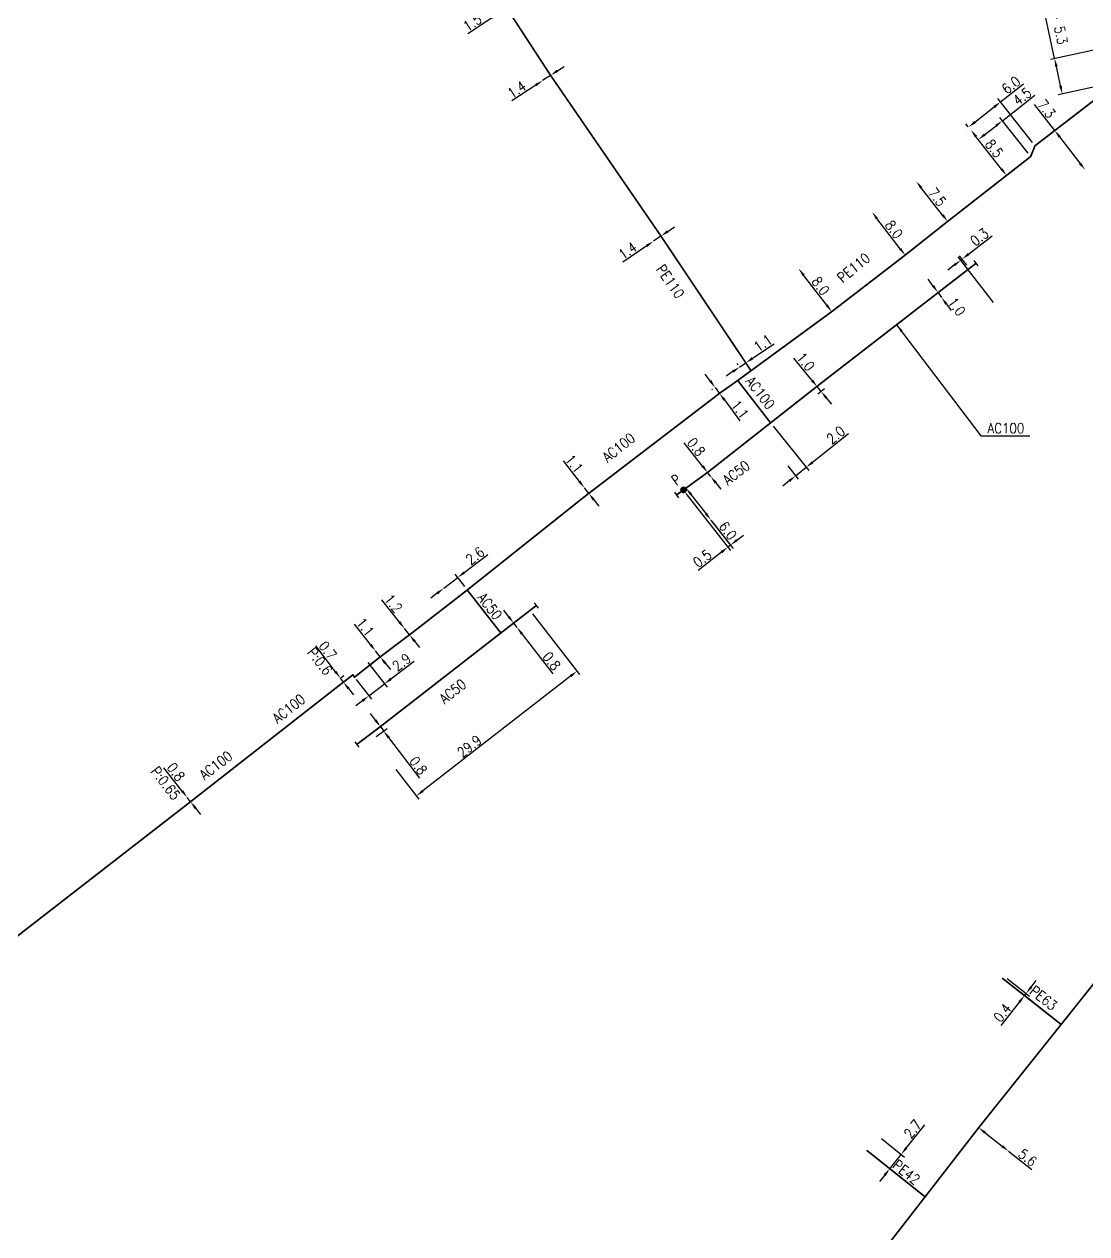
# Model space of a CAD drawing. Header units: millimetres. Extents: x 107995 to 109002, y 120994 to 122000.
# Drawn here: x 108486 to 108642.6, y 121426.2 to 121604.5 of the extents above; entities that cross this region are included whole.
import ezdxf
from ezdxf.enums import TextEntityAlignment as Align

# ---------------------------------------------------------------- set-up
doc = ezdxf.new("R2010")
doc.units = ezdxf.units.MM
doc.header["$PDMODE"] = 34
doc.linetypes.add('L_25_AP', pattern=[2000, 1000, 1000])
doc.linetypes.add('L_25_PE', pattern=[2000, 1000, 1000])
doc.layers.get('0').update_dxf_attribs({"linetype": 'CONTINUOUS'})
doc.layers.get('DEFPOINTS').update_dxf_attribs({"linetype": 'CONTINUOUS'})
for name, color, linetype in [('L_150', 1, 'CONTINUOUS'), ('L_300', 7, 'CONTINUOUS'), ('L_340', 7, 'CONTINUOUS')]:
    doc.layers.add(name, color=color, linetype=linetype)
doc.styles.add('G_ROMANS', font='ROMANS.SHX', dxfattribs={"width": 0.75})
doc.styles.get("Standard").update_dxf_attribs({"font": 'romans.shx', "width": 0.85})
doc.dimstyles.get("Standard").update_dxf_attribs({"dimtxt": 1.5, "dimasz": 1.2, "dimexe": 0.625, "dimexo": 0.625, "dimgap": 0.25, "dimtad": 1, "dimdec": 1, "dimzin": 0, "dimdsep": 46, "dimtxsty": 'Standard', "dimcen": -0.5, "dimadec": 0, "dimazin": 0, "dimtfac": 1, "dimtdec": 1, "dimtmove": 0, "dimatfit": 3, "dimfxl": 0, "dimtolj": 1, "dimtzin": 0, "dimarcsym": 0})

# ---------------------------------------------------------------- blocks, each defined once
blk = doc.blocks.new('*D221')
at = {"layer": 'DEFPOINTS', "color": 0, "linetype": 'Continuous', "transparency": 16777216}
for p in [(108637.87, 121588.81), (108642.34, 121583.03), (108642.34, 121583.03)]:
    blk.add_point(p, dxfattribs=at)
at = {"layer": 'L_150', "color": 0, "linetype": 'Continuous', "lineweight": -2, "transparency": 16777216}
for p, q in [((108637.87, 121588.81), (108634.91, 121592.65)), ((108641.6, 121583.98), (108638.61, 121587.86))]:
    blk.add_line(p, q, dxfattribs=at)
at = {"layer": 'L_150', "color": 0, "linetype": 'Continuous', "transparency": 16777216}
for points in [[(108638.77, 121587.98), (108638.45, 121587.74), (108637.87, 121588.81)], [(108641.76, 121584.1), (108641.44, 121583.86), (108642.34, 121583.03)]]:
    blk.add_solid(points, dxfattribs=at)
at = {"layer": 'L_150', "color": 0, "linetype": 'Continuous', "transparency": 16777216, "insert": (108636.67, 121592), "char_height": 1.5, "attachment_point": 5, "rotation": 307.6696}
blk.add_mtext('\\A1;7.3', dxfattribs=at)
blk = doc.blocks.new('*D222')
at = {"layer": 'DEFPOINTS', "color": 0, "linetype": 'Continuous', "transparency": 16777216}
for p in [(108625.52, 121588.88), (108625.52, 121588.88), (108630.78, 121582.2)]:
    blk.add_point(p, dxfattribs=at)
at = {"layer": 'L_150', "color": 0, "linetype": 'Continuous', "lineweight": -2, "transparency": 16777216}
for p, q in [((108625.03, 121588.49), (108625.03, 121588.49)), ((108630.04, 121583.14), (108626.27, 121587.94)), ((108630.29, 121581.81), (108630.29, 121581.81))]:
    blk.add_line(p, q, dxfattribs=at)
at = {"layer": 'L_150', "color": 0, "linetype": 'Continuous', "transparency": 16777216}
for points in [[(108626.42, 121588.06), (108626.11, 121587.81), (108625.52, 121588.88)], [(108630.19, 121583.26), (108629.88, 121583.02), (108630.78, 121582.2)]]:
    blk.add_solid(points, dxfattribs=at)
at = {"layer": 'L_150', "color": 0, "linetype": 'Continuous', "transparency": 16777216, "insert": (108628.94, 121586.16), "char_height": 1.5, "attachment_point": 5, "rotation": 308.1651}
blk.add_mtext('\\A1;8.5', dxfattribs=at)
blk = doc.blocks.new('*D223')
at = {"layer": 'DEFPOINTS', "color": 0, "linetype": 'Continuous', "transparency": 16777216}
for p in [(108617.46, 121581.32), (108617.46, 121581.32), (108622.1, 121575.42)]:
    blk.add_point(p, dxfattribs=at)
at = {"layer": 'L_150', "color": 0, "linetype": 'Continuous', "lineweight": -2, "transparency": 16777216}
blk.add_line((108621.36, 121576.36), (108618.21, 121580.37), dxfattribs=at)
at = {"layer": 'L_150', "color": 0, "linetype": 'Continuous', "transparency": 16777216}
for points in [[(108618.36, 121580.5), (108618.05, 121580.25), (108617.46, 121581.32)], [(108621.51, 121576.49), (108621.2, 121576.24), (108622.1, 121575.42)]]:
    blk.add_solid(points, dxfattribs=at)
at = {"layer": 'L_150', "color": 0, "linetype": 'Continuous', "transparency": 16777216, "insert": (108620.57, 121578.99), "char_height": 1.5, "attachment_point": 5, "rotation": 308.1651}
blk.add_mtext('\\A1;7.5', dxfattribs=at)
blk = doc.blocks.new('*D224')
at = {"layer": 'DEFPOINTS', "color": 0, "linetype": 'Continuous', "transparency": 16777216}
for p in [(108610.95, 121576.79), (108610.95, 121576.79), (108615.83, 121570.45)]:
    blk.add_point(p, dxfattribs=at)
at = {"layer": 'L_150', "color": 0, "linetype": 'Continuous', "lineweight": -2, "transparency": 16777216}
blk.add_line((108615.1, 121571.4), (108611.68, 121575.84), dxfattribs=at)
at = {"layer": 'L_150', "color": 0, "linetype": 'Continuous', "transparency": 16777216}
for points in [[(108611.84, 121575.96), (108611.52, 121575.72), (108610.95, 121576.79)], [(108615.26, 121571.52), (108614.94, 121571.28), (108615.83, 121570.45)]]:
    blk.add_solid(points, dxfattribs=at)
at = {"layer": 'L_150', "color": 0, "linetype": 'Continuous', "transparency": 16777216, "insert": (108614.18, 121574.23), "char_height": 1.5, "attachment_point": 5, "rotation": 307.6105}
blk.add_mtext('\\A1;8.0', dxfattribs=at)
blk = doc.blocks.new('*D225')
at = {"layer": 'DEFPOINTS', "color": 0, "linetype": 'Continuous', "transparency": 16777216}
for p in [(108600.13, 121568.46), (108600.13, 121568.46), (108605.01, 121562.12)]:
    blk.add_point(p, dxfattribs=at)
at = {"layer": 'L_150', "color": 0, "linetype": 'Continuous', "lineweight": -2, "transparency": 16777216}
blk.add_line((108604.28, 121563.07), (108600.86, 121567.5), dxfattribs=at)
at = {"layer": 'L_150', "color": 0, "linetype": 'Continuous', "transparency": 16777216}
for points in [[(108601.02, 121567.63), (108600.71, 121567.38), (108600.13, 121568.46)], [(108604.44, 121563.19), (108604.12, 121562.95), (108605.01, 121562.12)]]:
    blk.add_solid(points, dxfattribs=at)
at = {"layer": 'L_150', "color": 0, "linetype": 'Continuous', "transparency": 16777216, "insert": (108603.37, 121565.9), "char_height": 1.5, "attachment_point": 5, "rotation": 307.6105}
blk.add_mtext('\\A1;8.0', dxfattribs=at)
blk = doc.blocks.new('*D226')
at = {"layer": 'DEFPOINTS', "color": 0, "linetype": 'Continuous', "transparency": 16777216}
for p in [(108591.43, 121553.96), (108591.57, 121553.76), (108592.48, 121554.38)]:
    blk.add_point(p, dxfattribs=at)
at = {"layer": 'L_150', "color": 0, "linetype": 'Continuous', "lineweight": -2, "transparency": 16777216}
for p, q in [((108593.34, 121555.25), (108596.51, 121557.39)), ((108592.13, 121554.89), (108592, 121555.09)), ((108590.44, 121553.29), (108589.45, 121552.62)), ((108591.22, 121554.28), (108591.09, 121554.48)), ((108591.43, 121553.96), (108592.35, 121554.58))]:
    blk.add_line(p, q, dxfattribs=at)
at = {"layer": 'L_150', "color": 0, "linetype": 'Continuous', "transparency": 16777216}
for points in [[(108593.23, 121555.41), (108593.45, 121555.08), (108592.35, 121554.58)], [(108590.33, 121553.46), (108590.55, 121553.12), (108591.43, 121553.96)]]:
    blk.add_solid(points, dxfattribs=at)
at = {"layer": 'L_150', "color": 0, "linetype": 'Continuous', "transparency": 16777216, "insert": (108594.87, 121557.48), "char_height": 1.5, "attachment_point": 5, "rotation": 33.9995}
blk.add_mtext('\\A1;1.1', dxfattribs=at)
blk = doc.blocks.new('*D227')
at = {"layer": 'DEFPOINTS', "color": 0, "linetype": 'Continuous', "transparency": 16777216}
for p in [(108579.85, 121573.25), (108578.73, 121572.49), (108578.73, 121572.49)]:
    blk.add_point(p, dxfattribs=at)
at = {"layer": 'L_150', "color": 0, "linetype": 'Continuous', "lineweight": -2, "transparency": 16777216}
for p, q in [((108580.84, 121573.93), (108581.83, 121574.61)), ((108579.85, 121573.25), (108578.73, 121572.49)), ((108577.75, 121571.81), (108574.24, 121569.41))]:
    blk.add_line(p, q, dxfattribs=at)
at = {"layer": 'L_150', "color": 0, "linetype": 'Continuous', "transparency": 16777216}
for points in [[(108580.72, 121574.1), (108580.95, 121573.77), (108579.85, 121573.25)], [(108577.63, 121571.98), (108577.86, 121571.65), (108578.73, 121572.49)]]:
    blk.add_solid(points, dxfattribs=at)
at = {"layer": 'L_150', "color": 0, "linetype": 'Continuous', "transparency": 16777216, "insert": (108574.93, 121571.09), "char_height": 1.5, "attachment_point": 5, "rotation": 34.4442}
blk.add_mtext('\\A1;1.4', dxfattribs=at)
blk = doc.blocks.new('*D228')
at = {"layer": 'DEFPOINTS', "color": 0, "linetype": 'Continuous', "transparency": 16777216}
for p in [(108562.41, 121596.17), (108562.41, 121596.17), (108563.58, 121596.94)]:
    blk.add_point(p, dxfattribs=at)
at = {"layer": 'L_150', "color": 0, "linetype": 'Continuous', "lineweight": -2, "transparency": 16777216}
for p, q in [((108564.58, 121597.6), (108565.58, 121598.27)), ((108563.58, 121596.94), (108562.41, 121596.17)), ((108561.41, 121595.51), (108557.86, 121593.17))]:
    blk.add_line(p, q, dxfattribs=at)
at = {"layer": 'L_150', "color": 0, "linetype": 'Continuous', "transparency": 16777216}
for points in [[(108564.47, 121597.77), (108564.69, 121597.44), (108563.58, 121596.94)], [(108561.3, 121595.68), (108561.52, 121595.34), (108562.41, 121596.17)]]:
    blk.add_solid(points, dxfattribs=at)
at = {"layer": 'L_150', "color": 0, "linetype": 'Continuous', "transparency": 16777216, "insert": (108558.58, 121594.84), "char_height": 1.5, "attachment_point": 5, "rotation": 33.4557}
blk.add_mtext('\\A1;1.4', dxfattribs=at)
blk = doc.blocks.new('*D229')
at = {"layer": 'DEFPOINTS', "color": 0, "linetype": 'Continuous', "transparency": 16777216}
for p in [(108557.09, 121606.89), (108555.84, 121606.06), (108555.84, 121606.06)]:
    blk.add_point(p, dxfattribs=at)
at = {"layer": 'L_150', "color": 0, "linetype": 'Continuous', "lineweight": -2, "transparency": 16777216}
for p, q in [((108557.09, 121606.89), (108555.84, 121606.06)), ((108558.08, 121607.56), (108559.08, 121608.23)), ((108554.85, 121605.39), (108551.38, 121603.04))]:
    blk.add_line(p, q, dxfattribs=at)
at = {"layer": 'L_150', "color": 0, "linetype": 'Continuous', "transparency": 16777216}
for points in [[(108557.97, 121607.73), (108558.2, 121607.4), (108557.09, 121606.89)], [(108554.74, 121605.55), (108554.96, 121605.22), (108555.84, 121606.06)]]:
    blk.add_solid(points, dxfattribs=at)
at = {"layer": 'L_150', "color": 0, "linetype": 'Continuous', "transparency": 16777216, "insert": (108552.06, 121604.71), "char_height": 1.5, "attachment_point": 5, "rotation": 33.9682}
blk.add_mtext('\\A1;1.5', dxfattribs=at)
blk = doc.blocks.new('*D233')
at = {"layer": 'DEFPOINTS', "color": 0, "linetype": 'Continuous', "transparency": 16777216}
for p in [(108626.63, 121587.48), (108634.32, 121584.97), (108630.79, 121582.18)]:
    blk.add_point(p, dxfattribs=at)
at = {"layer": 'L_150', "color": 0, "linetype": 'Continuous', "lineweight": -2, "transparency": 16777216}
for p, q in [((108630.16, 121590.26), (108634.94, 121594.01)), ((108633.94, 121585.46), (108629.78, 121590.75)), ((108627.57, 121588.22), (108629.22, 121589.52))]:
    blk.add_line(p, q, dxfattribs=at)
at = {"layer": 'L_150', "color": 0, "linetype": 'Continuous', "transparency": 16777216}
for points in [[(108629.1, 121589.67), (108629.34, 121589.36), (108630.16, 121590.26)], [(108627.45, 121588.38), (108627.69, 121588.06), (108626.63, 121587.48)]]:
    blk.add_solid(points, dxfattribs=at)
at = {"layer": 'L_150', "color": 0, "linetype": 'Continuous', "transparency": 16777216, "insert": (108633.08, 121593.82), "char_height": 1.5, "attachment_point": 5, "rotation": 38.1651}
blk.add_mtext('\\A1;4.5', dxfattribs=at)
blk = doc.blocks.new('*D234')
at = {"layer": 'DEFPOINTS', "color": 0, "linetype": 'Continuous', "transparency": 16777216}
for p in [(108629.9, 121593.03), (108625.52, 121588.88), (108634.97, 121586.57)]:
    blk.add_point(p, dxfattribs=at)
at = {"layer": 'L_150', "color": 0, "linetype": 'Continuous', "lineweight": -2, "transparency": 16777216}
for p, q in [((108629.9, 121593.03), (108633.29, 121595.69)), ((108634.58, 121587.06), (108629.51, 121593.52)), ((108626.12, 121590.06), (108628.95, 121592.28)), ((108625.14, 121589.37), (108624.79, 121589.81))]:
    blk.add_line(p, q, dxfattribs=at)
at = {"layer": 'L_150', "color": 0, "linetype": 'Continuous', "transparency": 16777216}
for points in [[(108628.83, 121592.44), (108629.08, 121592.13), (108629.9, 121593.03)], [(108626, 121590.22), (108626.25, 121589.9), (108625.18, 121589.32)]]:
    blk.add_solid(points, dxfattribs=at)
at = {"layer": 'L_150', "color": 0, "linetype": 'Continuous', "transparency": 16777216, "insert": (108631.44, 121595.52), "char_height": 1.5, "attachment_point": 5, "rotation": 38.1651}
blk.add_mtext('\\A1;6.0', dxfattribs=at)
blk = doc.blocks.new('*D237')
at = {"layer": 'DEFPOINTS', "color": 0, "linetype": 'Continuous', "transparency": 16777216}
for p in [(108650.27, 121602.11), (108637.86, 121599.42), (108646.22, 121595.78)]:
    blk.add_point(p, dxfattribs=at)
at = {"layer": 'L_150', "color": 0, "linetype": 'Continuous', "lineweight": -2, "transparency": 16777216}
for p, q in [((108637.86, 121599.42), (108635.72, 121609.27)), ((108649.66, 121601.98), (108637.25, 121599.28)), ((108638.74, 121595.38), (108638.12, 121598.24)), ((108645.61, 121595.65), (108638.38, 121594.08))]:
    blk.add_line(p, q, dxfattribs=at)
at = {"layer": 'L_150', "color": 0, "linetype": 'Continuous', "transparency": 16777216}
for points in [[(108638.31, 121598.29), (108637.92, 121598.2), (108637.86, 121599.42)], [(108638.93, 121595.42), (108638.54, 121595.34), (108638.99, 121594.21)]]:
    blk.add_solid(points, dxfattribs=at)
at = {"layer": 'L_150', "color": 0, "linetype": 'Continuous', "transparency": 16777216, "insert": (108638.03, 121605.22), "char_height": 1.5, "attachment_point": 5, "rotation": 282.2577}
blk.add_mtext('\\A1;+/- 5.3', dxfattribs=at)
blk = doc.blocks.new('*D690')
at = {"layer": 'DEFPOINTS', "color": 0, "linetype": 'Continuous', "transparency": 16777216}
for p in [(108510.03, 121490.53), (108510.03, 121490.53), (108510.52, 121489.9)]:
    blk.add_point(p, dxfattribs=at)
at = {"layer": 'L_150', "color": 0, "linetype": 'Continuous', "lineweight": -2, "transparency": 16777216}
for p, q in [((108509.29, 121491.48), (108506.61, 121494.92)), ((108510.52, 121489.9), (108510.03, 121490.53)), ((108511.26, 121488.95), (108512, 121488.01))]:
    blk.add_line(p, q, dxfattribs=at)
at = {"layer": 'L_150', "color": 0, "linetype": 'Continuous', "transparency": 16777216}
for points in [[(108509.45, 121491.6), (108509.14, 121491.35), (108510.03, 121490.53)], [(108511.42, 121489.08), (108511.1, 121488.83), (108510.52, 121489.9)]]:
    blk.add_solid(points, dxfattribs=at)
at = {"layer": 'L_150', "color": 0, "linetype": 'Continuous', "transparency": 16777216, "insert": (108508.37, 121494.29), "char_height": 1.5, "attachment_point": 5, "rotation": 307.9554}
blk.add_mtext('\\A1;0.8', dxfattribs=at)
blk = doc.blocks.new('*D691')
at = {"layer": 'DEFPOINTS', "color": 0, "linetype": 'Continuous', "transparency": 16777216}
for p in [(108532.18, 121507.77), (108532.62, 121508.11), (108532.62, 121507.19)]:
    blk.add_point(p, dxfattribs=at)
at = {"layer": 'L_150', "color": 0, "linetype": 'Continuous', "lineweight": -2, "transparency": 16777216}
for p, q in [((108531.89, 121509.06), (108528.98, 121512.85)), ((108533.06, 121507.53), (108532.62, 121508.11)), ((108532.67, 121508.15), (108533.11, 121508.49)), ((108533.12, 121507.57), (108533.56, 121507.91)), ((108533.79, 121506.58), (108534.52, 121505.63))]:
    blk.add_line(p, q, dxfattribs=at)
at = {"layer": 'L_150', "color": 0, "linetype": 'Continuous', "transparency": 16777216}
for points in [[(108532.04, 121509.18), (108531.73, 121508.94), (108532.62, 121508.11)], [(108533.95, 121506.7), (108533.63, 121506.46), (108533.06, 121507.53)]]:
    blk.add_solid(points, dxfattribs=at)
at = {"layer": 'L_150', "color": 0, "linetype": 'Continuous', "transparency": 16777216, "insert": (108530.74, 121512.2), "char_height": 1.5, "attachment_point": 5, "rotation": 307.494}
blk.add_mtext('\\A1;0.7', dxfattribs=at)
blk = doc.blocks.new('*D692')
at = {"layer": 'DEFPOINTS', "color": 0, "linetype": 'Continuous', "transparency": 16777216}
for p in [(108537.79, 121512.12), (108537.79, 121512.12), (108538.48, 121511.25)]:
    blk.add_point(p, dxfattribs=at)
at = {"layer": 'L_150', "color": 0, "linetype": 'Continuous', "lineweight": -2, "transparency": 16777216}
for p, q in [((108537.05, 121513.06), (108534.67, 121516.06)), ((108538.48, 121511.25), (108537.79, 121512.12)), ((108539.22, 121510.31), (108539.97, 121509.37))]:
    blk.add_line(p, q, dxfattribs=at)
at = {"layer": 'L_150', "color": 0, "linetype": 'Continuous', "transparency": 16777216}
for points in [[(108537.21, 121513.18), (108536.89, 121512.93), (108537.79, 121512.12)], [(108539.38, 121510.44), (108539.06, 121510.19), (108538.48, 121511.25)]]:
    blk.add_solid(points, dxfattribs=at)
at = {"layer": 'L_150', "color": 0, "linetype": 'Continuous', "transparency": 16777216, "insert": (108536.27, 121515.65), "char_height": 1.5, "attachment_point": 5, "rotation": 308.3569}
blk.add_mtext('\\A1;1.1', dxfattribs=at)
blk = doc.blocks.new('*D693')
at = {"layer": 'DEFPOINTS', "color": 0, "linetype": 'Continuous', "transparency": 16777216}
for p in [(108542.05, 121515.43), (108542.05, 121515.43), (108542.79, 121514.49)]:
    blk.add_point(p, dxfattribs=at)
at = {"layer": 'L_150', "color": 0, "linetype": 'Continuous', "lineweight": -2, "transparency": 16777216}
for p, q in [((108541.3, 121516.38), (108538.71, 121519.66)), ((108542.79, 121514.49), (108542.05, 121515.43)), ((108543.53, 121513.55), (108544.28, 121512.61))]:
    blk.add_line(p, q, dxfattribs=at)
at = {"layer": 'L_150', "color": 0, "linetype": 'Continuous', "transparency": 16777216}
for points in [[(108541.46, 121516.5), (108541.14, 121516.25), (108542.05, 121515.43)], [(108543.69, 121513.67), (108543.38, 121513.43), (108542.79, 121514.49)]]:
    blk.add_solid(points, dxfattribs=at)
at = {"layer": 'L_150', "color": 0, "linetype": 'Continuous', "transparency": 16777216, "insert": (108540.42, 121519.11), "char_height": 1.5, "attachment_point": 5, "rotation": 308.2856}
blk.add_mtext('\\A1;1.2', dxfattribs=at)
blk = doc.blocks.new('*D694')
at = {"layer": 'DEFPOINTS', "color": 0, "linetype": 'Continuous', "transparency": 16777216}
for p in [(108547.83, 121521.35), (108547.83, 121521.35), (108551.3, 121521.1)]:
    blk.add_point(p, dxfattribs=at)
at = {"layer": 'L_150', "color": 0, "linetype": 'Continuous', "lineweight": -2, "transparency": 16777216}
for p, q in [((108550.84, 121523.67), (108554.31, 121526.33)), ((108547.83, 121521.35), (108549.89, 121522.93)), ((108550.92, 121521.6), (108549.51, 121523.43)), ((108546.88, 121520.62), (108545.93, 121519.89))]:
    blk.add_line(p, q, dxfattribs=at)
at = {"layer": 'L_150', "color": 0, "linetype": 'Continuous', "transparency": 16777216}
for points in [[(108550.72, 121523.82), (108550.96, 121523.51), (108549.89, 121522.93)], [(108546.76, 121520.78), (108547, 121520.46), (108547.83, 121521.35)]]:
    blk.add_solid(points, dxfattribs=at)
at = {"layer": 'L_150', "color": 0, "linetype": 'Continuous', "transparency": 16777216, "insert": (108552.44, 121526.16), "char_height": 1.5, "attachment_point": 5, "rotation": 37.5412}
blk.add_mtext('\\A1;2.6', dxfattribs=at)
blk = doc.blocks.new('*D695')
at = {"layer": 'DEFPOINTS', "color": 0, "linetype": 'Continuous', "transparency": 16777216}
for p in [(108558.14, 121516.23), (108558.63, 121515.6), (108558.63, 121515.6)]:
    blk.add_point(p, dxfattribs=at)
at = {"layer": 'L_150', "color": 0, "linetype": 'Continuous', "lineweight": -2, "transparency": 16777216}
for p, q in [((108557.4, 121517.18), (108556.67, 121518.13)), ((108558.14, 121516.23), (108558.63, 121515.6)), ((108559.36, 121514.65), (108563.9, 121508.76))]:
    blk.add_line(p, q, dxfattribs=at)
at = {"layer": 'L_150', "color": 0, "linetype": 'Continuous', "transparency": 16777216}
for points in [[(108557.56, 121517.31), (108557.25, 121517.06), (108558.14, 121516.23)], [(108559.52, 121514.77), (108559.2, 121514.53), (108558.63, 121515.6)]]:
    blk.add_solid(points, dxfattribs=at)
at = {"layer": 'L_150', "color": 0, "linetype": 'Continuous', "transparency": 16777216, "insert": (108563.73, 121510.63), "char_height": 1.5, "attachment_point": 5, "rotation": 307.6582}
blk.add_mtext('\\A1;0.8', dxfattribs=at)
blk = doc.blocks.new('L_340_07')
at = {"color": 0, "linetype": 'Continuous', "const_width": 0.25, "flags": 128}
blk.add_lwpolyline([(0, 0), (1.25, 0)], dxfattribs=at)
at = {"color": 0, "linetype": 'Continuous', "flags": 128}
blk.add_lwpolyline([(1.25, -0.5), (1.25, 0.5)], dxfattribs=at)
at = {"color": 0, "linetype": 'Continuous', "style": 'G_ROMANS', "width": 0.75, "flags": 3}
for tag, p in [('DEF_LEG', (0.72, -3.47)), ('DEF_COUP', (0.72, -5.97)), ('DEF_TYPE', (0.72, -8.47))]:
    blk.add_attdef(tag, text='', height=1.2, dxfattribs=at).set_placement(p, align=Align.MIDDLE)
blk = doc.blocks.new('*D697')
at = {"layer": 'DEFPOINTS', "color": 0, "linetype": 'Continuous', "transparency": 16777216}
for p in [(108536.29, 121510.93), (108534.56, 121508.42), (108539.1, 121507.27)]:
    blk.add_point(p, dxfattribs=at)
at = {"layer": 'L_150', "color": 0, "linetype": 'Continuous', "lineweight": -2, "transparency": 16777216}
for p, q in [((108536.67, 121510.43), (108539.48, 121506.77)), ((108540.05, 121508), (108543.47, 121510.62)), ((108534.94, 121507.92), (108537.18, 121505.01)), ((108536.8, 121505.5), (108539.1, 121507.27)), ((108535.85, 121504.77), (108534.9, 121504.04))]:
    blk.add_line(p, q, dxfattribs=at)
at = {"layer": 'L_150', "color": 0, "linetype": 'Continuous', "transparency": 16777216}
for points in [[(108539.93, 121508.16), (108540.18, 121507.84), (108539.1, 121507.27)], [(108535.73, 121504.93), (108535.97, 121504.61), (108536.8, 121505.5)]]:
    blk.add_solid(points, dxfattribs=at)
at = {"layer": 'L_150', "color": 0, "linetype": 'Continuous', "transparency": 16777216, "insert": (108541.63, 121510.47), "char_height": 1.5, "attachment_point": 5, "rotation": 37.494}
blk.add_mtext('\\A1;2.9', dxfattribs=at)
blk = doc.blocks.new('*D698')
at = {"layer": 'DEFPOINTS', "color": 0, "linetype": 'Continuous', "transparency": 16777216}
for p in [(108538.5, 121500.97), (108538.98, 121500.33), (108537.39, 121499.12)]:
    blk.add_point(p, dxfattribs=at)
at = {"layer": 'L_150', "color": 0, "linetype": 'Continuous', "lineweight": -2, "transparency": 16777216}
for p, q in [((108537.77, 121501.93), (108537.05, 121502.88)), ((108537.88, 121499.5), (108539.48, 121500.71)), ((108538.5, 121500.97), (108538.98, 121500.33)), ((108539.7, 121499.37), (108544.26, 121493.36))]:
    blk.add_line(p, q, dxfattribs=at)
at = {"layer": 'L_150', "color": 0, "linetype": 'Continuous', "transparency": 16777216}
for points in [[(108537.93, 121502.05), (108537.61, 121501.81), (108538.5, 121500.97)], [(108539.86, 121499.5), (108539.55, 121499.25), (108538.98, 121500.33)]]:
    blk.add_solid(points, dxfattribs=at)
at = {"layer": 'L_150', "color": 0, "linetype": 'Continuous', "transparency": 16777216, "insert": (108544.1, 121495.23), "char_height": 1.5, "attachment_point": 5, "rotation": 307.1198}
blk.add_mtext('\\A1;0.8', dxfattribs=at)
blk = doc.blocks.new('*D699')
at = {"layer": 'DEFPOINTS', "color": 0, "linetype": 'Continuous', "transparency": 16777216}
for p in [(108587.82, 121550.96), (108587.95, 121551.06), (108588.61, 121550.18)]:
    blk.add_point(p, dxfattribs=at)
at = {"layer": 'L_150', "color": 0, "linetype": 'Continuous', "lineweight": -2, "transparency": 16777216}
for p, q in [((108587.1, 121551.93), (108586.38, 121552.89)), ((108587.45, 121550.69), (108587.32, 121550.59)), ((108587.82, 121550.96), (108588.47, 121550.08)), ((108588.11, 121549.81), (108587.97, 121549.71)), ((108589.19, 121549.12), (108591.48, 121546.05))]:
    blk.add_line(p, q, dxfattribs=at)
at = {"layer": 'L_150', "color": 0, "linetype": 'Continuous', "transparency": 16777216}
for points in [[(108587.26, 121552.05), (108586.94, 121551.81), (108587.82, 121550.96)], [(108589.35, 121549.24), (108589.03, 121549), (108588.47, 121550.08)]]:
    blk.add_solid(points, dxfattribs=at)
at = {"layer": 'L_150', "color": 0, "linetype": 'Continuous', "transparency": 16777216, "insert": (108591.49, 121547.7), "char_height": 1.5, "attachment_point": 5, "rotation": 306.6945}
blk.add_mtext('\\A1;1.1', dxfattribs=at)
blk = doc.blocks.new('*D700')
at = {"layer": 'DEFPOINTS', "color": 0, "linetype": 'Continuous', "transparency": 16777216}
for p in [(108568.56, 121536.17), (108568.56, 121536.17), (108569.21, 121535.34)]:
    blk.add_point(p, dxfattribs=at)
at = {"layer": 'L_150', "color": 0, "linetype": 'Continuous', "lineweight": -2, "transparency": 16777216}
for p, q in [((108567.82, 121537.11), (108565.46, 121540.12)), ((108569.21, 121535.34), (108568.56, 121536.17)), ((108569.95, 121534.4), (108570.69, 121533.45))]:
    blk.add_line(p, q, dxfattribs=at)
at = {"layer": 'L_150', "color": 0, "linetype": 'Continuous', "transparency": 16777216}
for points in [[(108567.98, 121537.24), (108567.66, 121536.99), (108568.56, 121536.17)], [(108570.11, 121534.52), (108569.79, 121534.28), (108569.21, 121535.34)]]:
    blk.add_solid(points, dxfattribs=at)
at = {"layer": 'L_150', "color": 0, "linetype": 'Continuous', "transparency": 16777216, "insert": (108567.06, 121539.71), "char_height": 1.5, "attachment_point": 5, "rotation": 308.0935}
blk.add_mtext('\\A1;1.1', dxfattribs=at)
blk = doc.blocks.new('*D701')
at = {"layer": 'DEFPOINTS', "color": 0, "linetype": 'Continuous', "transparency": 16777216}
for p in [(108596, 121545.73), (108598.14, 121539.87), (108599.69, 121537.93)]:
    blk.add_point(p, dxfattribs=at)
at = {"layer": 'L_150', "color": 0, "linetype": 'Continuous', "lineweight": -2, "transparency": 16777216}
for p, q in [((108596.4, 121545.24), (108601.64, 121538.69)), ((108602.19, 121539.93), (108607.47, 121544.16)), ((108598.53, 121539.38), (108600.08, 121537.44)), ((108599.69, 121537.93), (108601.25, 121539.18)), ((108598.76, 121537.18), (108597.82, 121536.42))]:
    blk.add_line(p, q, dxfattribs=at)
at = {"layer": 'L_150', "color": 0, "linetype": 'Continuous', "transparency": 16777216}
for points in [[(108602.06, 121540.08), (108602.31, 121539.77), (108601.25, 121539.18)], [(108598.63, 121537.33), (108598.88, 121537.02), (108599.69, 121537.93)]]:
    blk.add_solid(points, dxfattribs=at)
at = {"layer": 'L_150', "color": 0, "linetype": 'Continuous', "transparency": 16777216, "insert": (108605.61, 121543.95), "char_height": 1.5, "attachment_point": 5, "rotation": 38.7144}
blk.add_mtext('\\A1;2.0', dxfattribs=at)
blk = doc.blocks.new('*D702')
at = {"layer": 'DEFPOINTS', "color": 0, "linetype": 'Continuous', "transparency": 16777216}
for p in [(108603.84, 121551.89), (108603.45, 121550.35), (108604.44, 121551.15)]:
    blk.add_point(p, dxfattribs=at)
at = {"layer": 'L_150', "color": 0, "linetype": 'Continuous', "lineweight": -2, "transparency": 16777216}
for p, q in [((108602.09, 121552.01), (108599.45, 121555.26)), ((108603.36, 121551.49), (108602.37, 121550.69)), ((108603.45, 121550.35), (108602.85, 121551.08)), ((108603.96, 121550.76), (108602.97, 121549.95)), ((108604.21, 121549.42), (108604.97, 121548.49))]:
    blk.add_line(p, q, dxfattribs=at)
at = {"layer": 'L_150', "color": 0, "linetype": 'Continuous', "transparency": 16777216}
for points in [[(108602.25, 121552.14), (108601.94, 121551.88), (108602.85, 121551.08)], [(108604.37, 121549.54), (108604.06, 121549.29), (108603.45, 121550.35)]]:
    blk.add_solid(points, dxfattribs=at)
at = {"layer": 'L_150', "color": 0, "linetype": 'Continuous', "transparency": 16777216, "insert": (108601.17, 121554.73), "char_height": 1.5, "attachment_point": 5, "rotation": 309.2228}
blk.add_mtext('\\A1;1.0', dxfattribs=at)
blk = doc.blocks.new('*D703')
at = {"layer": 'DEFPOINTS', "color": 0, "linetype": 'Continuous', "transparency": 16777216}
for p in [(108624.01, 121569.69), (108625.31, 121568.5), (108629.21, 121562.97)]:
    blk.add_point(p, dxfattribs=at)
at = {"layer": 'L_340', "color": 0, "linetype": 'Continuous', "lineweight": -2, "transparency": 16777216}
for p, q in [((108625.19, 121570.61), (108628.65, 121573.29)), ((108628.83, 121563.46), (108623.62, 121570.18)), ((108624.93, 121568.99), (108623.86, 121570.37)), ((108624.01, 121569.69), (108624.24, 121569.87)), ((108623.06, 121568.96), (108622.11, 121568.22))]:
    blk.add_line(p, q, dxfattribs=at)
at = {"layer": 'L_340', "color": 0, "linetype": 'Continuous', "transparency": 16777216}
for points in [[(108622.93, 121569.11), (108623.18, 121568.8), (108624.01, 121569.69)], [(108625.07, 121570.77), (108625.31, 121570.45), (108624.24, 121569.87)]]:
    blk.add_solid(points, dxfattribs=at)
at = {"layer": 'L_340', "color": 0, "linetype": 'Continuous', "transparency": 16777216, "insert": (108626.78, 121573.11), "char_height": 1.5, "attachment_point": 5, "rotation": 37.7507}
blk.add_mtext('\\A1;0.3', dxfattribs=at)
blk = doc.blocks.new('*D704')
at = {"layer": 'DEFPOINTS', "color": 0, "linetype": 'Continuous', "transparency": 16777216}
for p in [(108586.72, 121538.43), (108587.18, 121537.84), (108587.18, 121537.84)]:
    blk.add_point(p, dxfattribs=at)
at = {"layer": 'L_150', "color": 0, "linetype": 'Continuous', "lineweight": -2, "transparency": 16777216}
for p, q in [((108585.98, 121539.37), (108583.28, 121542.8)), ((108587.18, 121537.84), (108586.72, 121538.43)), ((108587.93, 121536.89), (108588.67, 121535.95))]:
    blk.add_line(p, q, dxfattribs=at)
at = {"layer": 'L_150', "color": 0, "linetype": 'Continuous', "transparency": 16777216}
for points in [[(108586.14, 121539.49), (108585.82, 121539.24), (108586.72, 121538.43)], [(108588.08, 121537.02), (108587.77, 121536.77), (108587.18, 121537.84)]]:
    blk.add_solid(points, dxfattribs=at)
at = {"layer": 'L_150', "color": 0, "linetype": 'Continuous', "transparency": 16777216, "insert": (108585.04, 121542.18), "char_height": 1.5, "attachment_point": 5, "rotation": 308.1863}
blk.add_mtext('\\A1;0.8', dxfattribs=at)
blk = doc.blocks.new('*D705')
at = {"layer": 'DEFPOINTS', "color": 0, "linetype": 'Continuous', "transparency": 16777216}
for p in [(108583.14, 121535.83), (108587.22, 121531.4), (108590.1, 121527.72)]:
    blk.add_point(p, dxfattribs=at)
at = {"layer": 'L_300', "color": 0, "linetype": 'Continuous', "lineweight": -2, "transparency": 16777216}
for p, q in [((108583.52, 121535.34), (108590.08, 121526.92)), ((108587.61, 121530.91), (108590.48, 121527.22)), ((108591.04, 121528.46), (108591.99, 121529.19)), ((108588.75, 121526.67), (108585.31, 121523.99)), ((108590.1, 121527.72), (108589.7, 121527.41))]:
    blk.add_line(p, q, dxfattribs=at)
at = {"layer": 'L_300', "color": 0, "linetype": 'Continuous', "transparency": 16777216}
for points in [[(108590.92, 121528.61), (108591.16, 121528.3), (108590.1, 121527.72)], [(108588.63, 121526.83), (108588.88, 121526.51), (108589.7, 121527.41)]]:
    blk.add_solid(points, dxfattribs=at)
at = {"layer": 'L_300', "color": 0, "linetype": 'Continuous', "transparency": 16777216, "insert": (108585.94, 121525.75), "char_height": 1.5, "attachment_point": 5, "rotation": 37.9266}
blk.add_mtext('\\A1;0.5', dxfattribs=at)
blk = doc.blocks.new('*D706')
at = {"layer": 'DEFPOINTS', "color": 0, "linetype": 'Continuous', "transparency": 16777216}
for p in [(108583.14, 121535.83), (108587.22, 121531.4), (108587.22, 121531.4)]:
    blk.add_point(p, dxfattribs=at)
at = {"layer": 'L_300', "color": 0, "linetype": 'Continuous', "lineweight": -2, "transparency": 16777216}
for p, q in [((108583.63, 121536.21), (108584.03, 121536.52)), ((108584.27, 121535.19), (108586.49, 121532.35)), ((108587.22, 121531.4), (108589.87, 121528))]:
    blk.add_line(p, q, dxfattribs=at)
at = {"layer": 'L_300', "color": 0, "linetype": 'Continuous', "transparency": 16777216}
for points in [[(108584.43, 121535.31), (108584.11, 121535.07), (108583.53, 121536.14)], [(108586.64, 121532.47), (108586.33, 121532.23), (108587.22, 121531.4)]]:
    blk.add_solid(points, dxfattribs=at)
at = {"layer": 'L_300', "color": 0, "linetype": 'Continuous', "transparency": 16777216, "insert": (108589.71, 121529.84), "char_height": 1.5, "attachment_point": 5, "rotation": 307.9266}
blk.add_mtext('\\A1;6.0', dxfattribs=at)
blk = doc.blocks.new('L_300_12')
at = {"color": 0, "linetype": 'Continuous', "const_width": 0.497, "flags": 128}
blk.add_lwpolyline([(-0.21, 0, 1), (0.29, 0, 1)], format="xyb", close=True, dxfattribs=at)
at = {"color": 0, "linetype": 'Continuous', "style": 'G_ROMANS', "width": 0.75}
blk.add_text('P', height=1.5, dxfattribs=at).set_placement((0.04, 1.85), align=Align.MIDDLE)
at = {"color": 0, "linetype": 'Continuous', "style": 'G_ROMANS', "width": 0.75, "flags": 3}
for tag, p in [('DEF_LEG', (0, -10)), ('DEF_COUP', (0, -12.5)), ('DEF_TYPE', (0, -15))]:
    blk.add_attdef(tag, text='', height=1.2, dxfattribs=at).set_placement(p, align=Align.MIDDLE)
blk = doc.blocks.new('*D707')
at = {"layer": 'DEFPOINTS', "color": 0, "linetype": 'Continuous', "transparency": 16777216}
for p in [(108620.64, 121564.97), (108621.2, 121564.21), (108621.2, 121564.21)]:
    blk.add_point(p, dxfattribs=at)
at = {"layer": 'L_150', "color": 0, "linetype": 'Continuous', "lineweight": -2, "transparency": 16777216}
for p, q in [((108619.93, 121565.94), (108619.22, 121566.91)), ((108620.64, 121564.97), (108621.2, 121564.21)), ((108621.91, 121563.24), (108622.62, 121562.27))]:
    blk.add_line(p, q, dxfattribs=at)
at = {"layer": 'L_150', "color": 0, "linetype": 'Continuous', "transparency": 16777216}
for points in [[(108620.09, 121566.06), (108619.77, 121565.82), (108620.64, 121564.97)], [(108622.07, 121563.36), (108621.75, 121563.12), (108621.2, 121564.21)]]:
    blk.add_solid(points, dxfattribs=at)
at = {"layer": 'L_150', "color": 0, "linetype": 'Continuous', "transparency": 16777216, "insert": (108623.43, 121562.86), "char_height": 1.5, "attachment_point": 5, "rotation": 306.2885}
blk.add_mtext('\\A1;1.0', dxfattribs=at)
blk = doc.blocks.new('*D726')
at = {"layer": 'DEFPOINTS', "color": 0, "linetype": 'Continuous', "transparency": 16777216}
for p in [(108630.39, 121464.23), (108633.66, 121461.65), (108638.82, 121457.08)]:
    blk.add_point(p, dxfattribs=at)
at = {"layer": 'L_150', "color": 0, "linetype": 'Continuous', "lineweight": -2, "transparency": 16777216}
for p, q in [((108630.88, 121463.84), (108634.16, 121461.26)), ((108634.41, 121462.59), (108635.15, 121463.54)), ((108638.33, 121457.47), (108632.93, 121461.72)), ((108633.66, 121461.65), (108633.42, 121461.34)), ((108632.67, 121460.39), (108629.93, 121456.91))]:
    blk.add_line(p, q, dxfattribs=at)
at = {"layer": 'L_150', "color": 0, "linetype": 'Continuous', "transparency": 16777216}
for points in [[(108634.25, 121462.72), (108634.56, 121462.47), (108633.66, 121461.65)], [(108632.52, 121460.52), (108632.83, 121460.27), (108633.42, 121461.34)]]:
    blk.add_solid(points, dxfattribs=at)
at = {"layer": 'L_150', "color": 0, "linetype": 'Continuous', "transparency": 16777216, "insert": (108630.15, 121458.8), "char_height": 1.5, "attachment_point": 5, "rotation": 51.7777}
blk.add_mtext('\\A1;0.4', dxfattribs=at)
blk = doc.blocks.new('*D727')
at = {"layer": 'DEFPOINTS', "color": 0, "linetype": 'Continuous', "transparency": 16777216}
for p in [(108626.67, 121441.87), (108631.07, 121438.4), (108631.07, 121438.4)]:
    blk.add_point(p, dxfattribs=at)
at = {"layer": 'L_150', "color": 0, "linetype": 'Continuous', "lineweight": -2, "transparency": 16777216}
for p, q in [((108627.61, 121441.12), (108630.13, 121439.14)), ((108631.07, 121438.4), (108634.5, 121435.7))]:
    blk.add_line(p, q, dxfattribs=at)
at = {"layer": 'L_150', "color": 0, "linetype": 'Continuous', "transparency": 16777216}
for points in [[(108627.74, 121441.28), (108627.49, 121440.97), (108626.67, 121441.87)], [(108630.25, 121439.3), (108630, 121438.99), (108631.07, 121438.4)]]:
    blk.add_solid(points, dxfattribs=at)
at = {"layer": 'L_150', "color": 0, "linetype": 'Continuous', "transparency": 16777216, "insert": (108633.88, 121437.46), "char_height": 1.5, "attachment_point": 5, "rotation": 321.7693}
blk.add_mtext('\\A1;5.6', dxfattribs=at)
blk = doc.blocks.new('*D728')
at = {"layer": 'DEFPOINTS', "color": 0, "linetype": 'Continuous', "transparency": 16777216}
for p in [(108611.84, 121440.65), (108615.25, 121437.93), (108618.77, 121431.68)]:
    blk.add_point(p, dxfattribs=at)
at = {"layer": 'L_150', "color": 0, "linetype": 'Continuous', "lineweight": -2, "transparency": 16777216}
for p, q in [((108616, 121438.87), (108618.72, 121442.29)), ((108612.33, 121440.26), (108615.74, 121437.54)), ((108613.57, 121435.82), (108615.25, 121437.93)), ((108618.28, 121432.07), (108613.08, 121436.21)), ((108612.82, 121434.88), (108612.07, 121433.94))]:
    blk.add_line(p, q, dxfattribs=at)
at = {"layer": 'L_150', "color": 0, "linetype": 'Continuous', "transparency": 16777216}
for points in [[(108615.84, 121439), (108616.15, 121438.75), (108615.25, 121437.93)], [(108612.66, 121435.01), (108612.98, 121434.76), (108613.57, 121435.82)]]:
    blk.add_solid(points, dxfattribs=at)
at = {"layer": 'L_150', "color": 0, "linetype": 'Continuous', "transparency": 16777216, "insert": (108616.95, 121441.67), "char_height": 1.5, "attachment_point": 5, "rotation": 51.4735}
blk.add_mtext('\\A1;2.7', dxfattribs=at)
blk = doc.blocks.new('*D904')
at = {"layer": 'DEFPOINTS', "color": 0, "linetype": 'Continuous', "transparency": 16777216}
for p in [(108560.52, 121518.07), (108540.39, 121495.16), (108543.81, 121490.76)]:
    blk.add_point(p, dxfattribs=at)
at = {"layer": 'L_340', "color": 0, "linetype": 'Continuous', "lineweight": -2, "transparency": 16777216}
for p, q in [((108560.9, 121517.58), (108567.84, 121508.64)), ((108566.51, 121508.4), (108544.76, 121491.5)), ((108540.78, 121494.66), (108544.19, 121490.27))]:
    blk.add_line(p, q, dxfattribs=at)
at = {"layer": 'L_340', "color": 0, "linetype": 'Continuous', "transparency": 16777216}
for points in [[(108566.39, 121508.56), (108566.64, 121508.24), (108567.46, 121509.13)], [(108544.63, 121491.65), (108544.88, 121491.34), (108543.81, 121490.76)]]:
    blk.add_solid(points, dxfattribs=at)
at = {"layer": 'L_340', "color": 0, "linetype": 'Continuous', "transparency": 16777216, "insert": (108551.61, 121498.08), "char_height": 1.5, "attachment_point": 5, "rotation": 37.843}
blk.add_mtext('\\A1;29.9', dxfattribs=at)

msp = doc.modelspace()

# ---------------------------------------------------------------- linework, layer by layer
at = {"layer": 'L_150', "linetype": 'L_25_PE', "flags": 128}
for points in [[(108538.24, 121941.19, 0.25, 0.25, 0), (108538.47, 121940.36, 0.25, 0.25, 0), (108545.1, 121942.58, 0.25, 0.25, 0), (108545.74, 121942.8, 0.25, 0.25, -0.354529), (108548.52, 121941.79, 0.25, 0.25, 0), (108549.08, 121940.4, 0.25, 0.25, 0), (108551.53, 121931.88, 0.25, 0.25, 0), (108552.91, 121926.43, 0.25, 0.25, -0.0387), (108555.71, 121915.44, 0.25, 0.25, 0), (108558.4, 121899.95, 0.25, 0.25, 0), (108561.2, 121882.04, 0.25, 0.25, 0), (108561.84, 121878.03, 0.25, 0.25, 0), (108563.66, 121866.87, 0.25, 0.25, 0), (108565.75, 121852.94, 0.25, 0.25, 0), (108567.21, 121841.5, 0.25, 0.25, 0.02161), (108570.88, 121820.15, 0.25, 0.25, 0.031722), (108575.46, 121805.32, 0.25, 0.25, 0.01508), (108585.58, 121780.94, 0.25, 0.25, 0), (108590.11, 121770.6, 0.25, 0.25, 0), (108595.59, 121758.01, 0.25, 0.25, 0), (108602.94, 121740.45, 0.25, 0.25, 0), (108614.59, 121713.27, 0.25, 0.25, 0), (108631.54, 121672.61, 0.25, 0.25, -0.006939), (108632.89, 121669.17, 0.25, 0.25, -0.010234), (108634.1, 121665.74, 0.25, 0.25, -0.004592), (108635.06, 121662.75, 0.25, 0.25, -0.004474), (108635.99, 121659.66, 0.25, 0.25, -0.00083), (108637.17, 121655.57, 0.25, 0.25, -0.0019), (108637.67, 121653.79, 0.25, 0.25, -0.000975), (108638.65, 121650.25, 0.25, 0.25, -0.001383), (108639.32, 121647.76, 0.25, 0.25, -0.00128), (108640.18, 121644.55, 0.25, 0.25, -0.001711), (108640.8, 121642.15, 0.25, 0.25, -0.001153), (108641.32, 121640.08, 0.25, 0.25, -0.000803), (108642.07, 121637.09, 0.25, 0.25, -0.00027), (108642.3, 121636.16, 0.25, 0.25, 0), (108643.83, 121629.6, 0.25, 0.25, 0), (108646.33, 121619.63, 0.25, 0.25, 0), (108648.05, 121611.95, 0.25, 0.25, 0), (108647.76, 121611.37, 0.25, 0.25, 0), (108647.76, 121611.37, 0.25, 0.25, 0), (108647.76, 121611.37, 0.25, 0.25, 0), (108649.74, 121602.35, 0.25, 0.25, -0.246788), (108648.99, 121597.37, 0.25, 0.25, 0), (108645.94, 121595.01, 0.25, 0.25, 0), (108634.97, 121586.57, 0.25, 0.25, 0), (108634.32, 121584.97, 0.25, 0.25, 0), (108630.78, 121582.2, 0.25, 0.25, 0), (108622.1, 121575.42, 0.25, 0.25, 0), (108615.83, 121570.45, 0.25, 0.25, 0), (108605.01, 121562.12, 0.25, 0.25, 0), (108591.16, 121551.98, 0, 0, 0)], [(108541.59, 121628.04, 0.25, 0.25, 0), (108542.01, 121627.38, 0.25, 0.25, 0), (108545.57, 121624.43, 0.25, 0.25, 0), (108549.62, 121617.76, 0.25, 0.25, 0), (108557.09, 121606.89, 0.25, 0.25, 0), (108563.58, 121596.94, 0.25, 0.25, 0), (108579.85, 121573.25, 0.25, 0.25, 0), (108592.45, 121554.42, 0.25, 0.25, 0), (108593.13, 121553.41, 0, 0, 0)]]:
    msp.add_lwpolyline(points, format="xyseb", dxfattribs=at)
at = {"layer": 'L_150', "linetype": 'L_25_PE', "const_width": 0.25, "flags": 128}
msp.add_lwpolyline([(108746.14, 121591.28), (108745.53, 121590.5), (108744.28, 121588.92), (108712.7, 121548.86), (108685.29, 121514.86), (108681.43, 121509.02), (108678.59, 121505.4, -0.414214), (108678.24, 121505.36), (108677.81, 121505.7, 0.414214), (108677.46, 121505.65), (108677.26, 121505.39), (108670.05, 121496.21), (108665.23, 121490.17), (108657.57, 121480.58), (108652.1, 121473.72), (108638.82, 121457.08), (108626.67, 121441.87), (108618.71, 121431.6), (108602.71, 121410.98), (108598.09, 121405.02), (108593.42, 121408.77), (108590.17, 121411.39), (108589.64, 121410.7), (108578.06, 121395.86)], format="xyb", dxfattribs=at)
at = {"layer": 'L_150', "linetype": 'L_25_AP', "const_width": 0.25, "flags": 128}
for points in [[(108583.14, 121535.83), (108586.72, 121538.43), (108596, 121545.73), (108603.84, 121551.89), (108625.31, 121568.5)], [(108381.6, 121389.55), (108384.68, 121392.87), (108395.99, 121404.26), (108410.32, 121412.39), (108439.89, 121435.13), (108458.77, 121449.75), (108465.94, 121455.31), (108471.29, 121459.46), (108483.16, 121468.67), (108510.52, 121489.9), (108532.62, 121507.19), (108534.44, 121508.59), (108534.69, 121508.26), (108538.48, 121511.25), (108543.29, 121514.88), (108544.31, 121515.67), (108551.3, 121521.1), (108568.41, 121534.72), (108569.21, 121535.34), (108588.61, 121550.18), (108591.16, 121551.98), (108596, 121545.73)], [(108551.3, 121521.1), (108556.25, 121514.77)], [(108536.01, 121499.09), (108538.5, 121500.97), (108556.25, 121514.77), (108558.14, 121516.23), (108560.52, 121518.07)]]:
    msp.add_lwpolyline(points, dxfattribs=at)
at = {"layer": 'L_150', "linetype": 'L_25_PE', "const_width": 0.25, "flags": 128}
for points in [[(108638.82, 121457.08), (108630.14, 121463.91)], [(108618.77, 121431.68), (108610.16, 121438.54)]]:
    msp.add_lwpolyline(points, dxfattribs=at)

# ---------------------------------------------------------------- block references
at = {"layer": 'L_300', "rotation": 36.39695947412062}
msp.add_blockref('L_300_12', (108583.14, 121535.83), dxfattribs=at)
at = {"layer": 'L_340'}
for p, rotation in [((108625.31, 121568.5), 37.72689913045645), ((108583.14, 121535.83), 215.947190946194), ((108560.52, 121518.07), 37.74247574791274), ((108536.01, 121499.09), 217.1197778385118)]:
    msp.add_blockref('L_340_07', p, dxfattribs=dict(at, rotation=rotation))

# ---------------------------------------------------------------- texts
at = {"layer": 'L_150', "linetype": 'Continuous', "width": 0.85}
for s, rotation, p in [('PE110', 39.4797, (108608.24, 121568.58)), ('PE110', 304.7532, (108581.22, 121566.57)), ('AC100', 38.4566, (108573.61, 121542.1)), ('AC50', 307.9629, (108554.62, 121518.71)), ('AC50', 38.4566, (108549.16, 121506.17)), ('AC100', 38.4566, (108525, 121503.62)), ('AC100', 37.807, (108514.26, 121495.28))]:
    msp.add_text(s, height=1.5, rotation=rotation, dxfattribs=at).set_placement(p, align=Align.MIDDLE)
for s, rotation, p in [('AC100', 307.7693, (108592.24, 121551.84)), ('AC50', 37.7529, (108589.7, 121536.48)), ('P:0.6', 307.9388, (108527.64, 121511.87)), ('P:0.65', 307.9554, (108504.56, 121494.34)), ('PE63', 321.7777, (108634.04, 121461.73)), ('PE42', 321.4735, (108613.83, 121436.09))]:
    msp.add_text(s, height=1.5, rotation=rotation, dxfattribs=at).set_placement(p)
at = {"layer": 'L_150', "linetype": 'Continuous', "insert": (108627.98, 121545.69), "char_height": 1.5, "attachment_point": 1}
msp.add_mtext('AC100', dxfattribs=at)

# ---------------------------------------------------------------- dimensions: what is measured, and where the dimension line sits
at = {"layer": 'L_150', "linetype": 'Continuous'}
dim = msp.add_linear_dim(base=(108637.86, 121599.42), p1=(108646.22, 121595.78), p2=(108650.27, 121602.11), angle=102.2577, text='+/- 5.3', dimstyle='Standard', dxfattribs=at)
dim.commit()
dim.dimension.update_dxf_attribs({"geometry": '*D237', "text_midpoint": (108636.67, 121604.93), "dimtype": 160})
for base, p1, p2, angle, picture, middle, dimtype in [((108555.84, 121606.06), (108557.09, 121606.89), (108555.84, 121606.06), 213.9682, '*D229', (108552.61, 121603.88), 161), ((108562.41, 121596.17), (108563.58, 121596.94), (108562.41, 121596.17), 213.4557, '*D228', (108559.13, 121594.01), 161), ((108629.9, 121593.03), (108625.52, 121588.88), (108634.97, 121586.57), 38.1651, '*D234', (108632.06, 121594.73), 160), ((108642.34, 121583.03), (108637.87, 121588.81), (108642.34, 121583.03), 307.6696, '*D221', (108635.88, 121591.39), 161), ((108617.46, 121581.32), (108622.1, 121575.42), (108617.46, 121581.32), 128.1651, '*D223', (108619.78, 121578.37), 161), ((108610.95, 121576.79), (108615.83, 121570.45), (108610.95, 121576.79), 127.6105, '*D224', (108613.39, 121573.62), 161), ((108578.735, 121572.4902), (108579.8483, 121573.2538), (108578.735, 121572.4902), 214.4442, '*D227', (108575.4981, 121570.2702), 161), ((108600.13, 121568.46), (108605.01, 121562.12), (108600.13, 121568.46), 127.6105, '*D225', (108602.57, 121565.29), 161), ((108591.43, 121553.96), (108592.48, 121554.38), (108591.57, 121553.76), 213.9995, '*D226', (108595.42, 121556.65), 161), ((108603.4538, 121550.3457), (108603.8428, 121551.8895), (108604.4435, 121551.1535), 129.2228, '*D702', (108600.3904, 121554.0989), 160), ((108587.82, 121550.96), (108588.61, 121550.18), (108587.95, 121551.06), 306.6945, '*D699', (108590.69, 121547.1), 160), ((108587.18, 121537.84), (108586.72, 121538.43), (108587.18, 121537.84), 128.1863, '*D704', (108584.26, 121541.56), 160), ((108568.56, 121536.17), (108569.21, 121535.34), (108568.56, 121536.17), 308.0935, '*D700', (108566.27, 121539.09), 160), ((108547.83, 121521.35), (108551.3, 121521.1), (108547.83, 121521.35), 37.5412, '*D694', (108553.05, 121525.36), 160), ((108542.05, 121515.43), (108542.79, 121514.49), (108542.05, 121515.43), 308.2856, '*D693', (108539.63, 121518.49), 160), ((108558.63, 121515.6), (108558.14, 121516.23), (108558.63, 121515.6), 127.6582, '*D695', (108562.94, 121510.02), 160), ((108537.79, 121512.12), (108538.48, 121511.25), (108537.79, 121512.12), 308.3569, '*D692', (108535.49, 121515.03), 160), ((108532.62, 121508.11), (108532.62, 121507.19), (108532.18, 121507.77), 307.494, '*D691', (108529.94, 121511.59), 160), ((108539.1, 121507.27), (108534.56, 121508.42), (108536.29, 121510.93), 217.494, '*D697', (108542.24, 121509.68), 160), ((108510.03, 121490.53), (108510.52, 121489.9), (108510.03, 121490.53), 307.9554, '*D690', (108507.58, 121493.67), 160), ((108633.66, 121461.65), (108638.82, 121457.08), (108630.39, 121464.23), 231.7777, '*D726', (108630.93, 121458.18), 160), ((108615.25, 121437.93), (108618.77, 121431.68), (108611.84, 121440.65), 231.4735, '*D728', (108617.73, 121441.05), 160), ((108631.07, 121438.4), (108626.67, 121441.87), (108631.07, 121438.4), 141.7693, '*D727', (108633.26, 121436.68), 160)]:
    dim = msp.add_linear_dim(base=base, p1=p1, p2=p2, angle=angle, dimstyle='Standard', dxfattribs=at)
    dim.commit()
    dim.dimension.update_dxf_attribs({"geometry": picture, "text_midpoint": middle, "dimtype": dimtype})
for base, p1, p2, angle, override, picture, middle, dimtype in [((108626.63, 121587.48), (108634.32, 121584.97), (108630.79, 121582.18), 218.1651, {"dimse2": 1}, '*D233', (108633.69, 121593.03), 161), ((108625.52, 121588.88), (108630.78, 121582.2), (108625.52, 121588.88), 128.1651, {"dimse2": 0}, '*D222', (108628.15, 121585.54), 161), ((108621.2, 121564.21), (108620.64, 121564.97), (108621.2, 121564.21), 126.2885, {"dimtmove": 1}, '*D707', (108622.62, 121562.27), 160), ((108599.69, 121537.93), (108596, 121545.73), (108598.14, 121539.87), 38.7144, {"dimtmove": 0}, '*D701', (108606.23, 121543.17), 160), ((108538.98, 121500.33), (108538.5, 121500.97), (108537.39, 121499.12), 127.1198, {"dimtmove": 0}, '*D698', (108543.3, 121494.62), 160)]:
    dim = msp.add_linear_dim(base=base, p1=p1, p2=p2, angle=angle, dimstyle='Standard', override=override, dxfattribs=at)
    dim.commit()
    dim.dimension.update_dxf_attribs({"geometry": picture, "text_midpoint": middle, "dimtype": dimtype})
at = {"layer": 'L_300', "linetype": 'Continuous'}
for base, angle, picture, middle in [((108587.22, 121531.4), 127.9266, '*D706', (108588.92, 121529.23)), ((108590.1, 121527.72), 217.9266, '*D705', (108586.56, 121524.96))]:
    dim = msp.add_linear_dim(base=base, p1=(108583.14, 121535.83), p2=(108587.22, 121531.4), angle=angle, dimstyle='Standard', dxfattribs=at)
    dim.commit()
    dim.dimension.update_dxf_attribs({"geometry": picture, "text_midpoint": middle, "dimtype": 160})
at = {"layer": 'L_340', "linetype": 'Continuous'}
for base, p1, p2, angle, picture, middle in [((108624.01, 121569.69), (108625.31, 121568.5), (108629.21, 121562.97), 37.7507, '*D703', (108627.39, 121572.31)), ((108543.8095, 121490.7593), (108560.5151, 121518.0741), (108540.3938, 121495.156), 37.843, '*D904', (108552.2211, 121497.2941))]:
    dim = msp.add_linear_dim(base=base, p1=p1, p2=p2, angle=angle, dimstyle='Standard', dxfattribs=at)
    dim.commit()
    dim.dimension.update_dxf_attribs({"geometry": picture, "text_midpoint": middle, "dimtype": 160})

# ---------------------------------------------------------------- leaders
at = {"layer": 'L_150', "linetype": 'Continuous', "annotation_type": 0, "has_hookline": 1, "hookline_direction": 0, "text_width": 5.77}
msp.add_leader([(108614.58, 121560.19), (108627, 121543.84), (108628.2, 121543.84)], dimstyle='Standard', dxfattribs=at)

doc.saveas('drawing.dxf')
